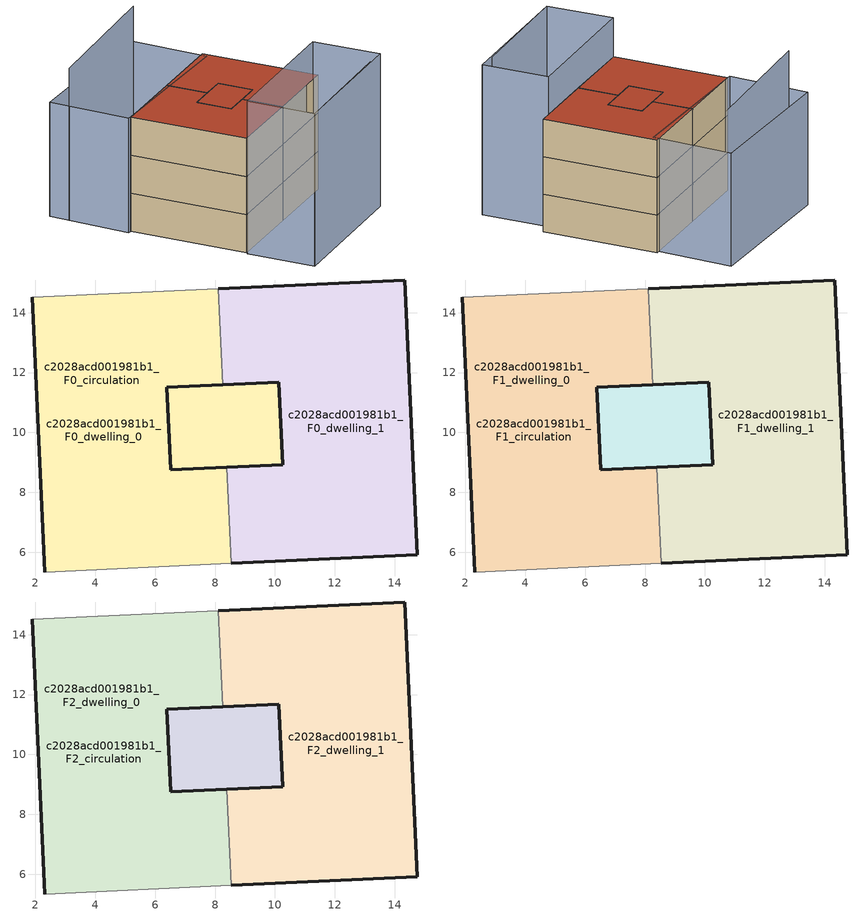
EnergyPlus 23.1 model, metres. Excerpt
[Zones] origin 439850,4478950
c2028acd001981b1_F0_dwelling_0
 floor ground (EU_floor_Construction): 8.11,14.8 8.26,11.59 7.29,11.55 6.39,11.5 6.52,8.75 8.39,8.84 8.54,5.63 2.32,5.34 1.89,14.51 z0; 10.13,11.68 10.26,8.92 6.52,8.75 6.39,11.5 7.29,11.55 z0
 wall outside (EU_wall_Construction): 1.89,14.51 2.32,5.34 / 8.39,8.84 6.52,8.75 6.39,11.5 8.26,11.59 z0:3
 wall adiabatic (EU_wall_Construction): 8.11,14.8 1.89,14.51 / 2.32,5.34 8.54,5.63 z0:3
 wall to c2028acd001981b1_F0_dwelling_1 (EU_wall_Construction): 8.54,5.63 8.39,8.84 / 8.26,11.59 8.11,14.8 z0:3
c2028acd001981b1_F0_dwelling_1
 floor ground (EU_floor_Construction): 14.33,15.09 14.76,5.92 8.54,5.63 8.39,8.84 10.26,8.92 10.13,11.68 8.26,11.59 8.11,14.8 z0
 wall outside (EU_wall_Construction): 8.26,11.59 10.13,11.68 10.26,8.92 8.39,8.84 / 8.54,5.63 14.76,5.92 14.33,15.09 8.11,14.8 z0:3
c2028acd001981b1_F0_circulation
 floor ground (EU_floor_Construction): 8.11,14.8 8.26,11.59 7.29,11.55 6.39,11.5 6.52,8.75 8.39,8.84 8.54,5.63 2.32,5.34 1.89,14.51 z0; 10.13,11.68 10.26,8.92 6.52,8.75 6.39,11.5 7.29,11.55 z0
 wall outside (EU_wall_Construction): 10.26,8.92 10.13,11.68 6.39,11.5 6.52,8.75 10.26,8.92 z0:3
c2028acd001981b1_F1_dwelling_0
 floor to c2028acd001981b1_F0_dwelling_0 (EU_floor_Construction): 8.11,14.8 8.26,11.59 7.29,11.55 6.39,11.5 6.51,9.01 6.52,8.75 8.39,8.84 8.54,5.63 2.32,5.34 1.89,14.51 z3; 10.13,11.68 10.26,8.92 6.52,8.75 6.39,11.5 7.48,11.55 z3
 wall outside (EU_wall_Construction): 1.89,14.51 2.32,5.34 / 8.39,8.84 6.52,8.75 6.39,11.5 8.26,11.59 z3:6
 wall adiabatic (EU_wall_Construction): 8.11,14.8 1.89,14.51 / 2.32,5.34 8.54,5.63 z3:6
 wall to c2028acd001981b1_F1_dwelling_1 (EU_wall_Construction): 8.54,5.63 8.39,8.84 / 8.26,11.59 8.11,14.8 z3:6
c2028acd001981b1_F1_dwelling_1
 floor to c2028acd001981b1_F0_dwelling_1 (EU_floor_Construction): 14.33,15.09 14.76,5.92 8.54,5.63 8.39,8.84 10.26,8.92 10.13,11.68 8.26,11.59 8.11,14.8 z3
 wall outside (EU_wall_Construction): 8.26,11.59 10.13,11.68 10.26,8.92 8.39,8.84 / 8.54,5.63 14.76,5.92 14.33,15.09 8.11,14.8 z3:6
c2028acd001981b1_F1_circulation
 floor to c2028acd001981b1_F0_circulation (EU_floor_Construction): 8.11,14.8 8.26,11.59 7.52,11.56 6.39,11.5 6.52,8.75 8.39,8.84 8.54,5.63 2.32,5.34 1.89,14.51 z3; 10.13,11.68 10.26,8.92 6.52,8.75 6.39,11.5 7.29,11.55 z3
 wall outside (EU_wall_Construction): 10.26,8.92 10.13,11.68 6.39,11.5 6.52,8.75 10.26,8.92 z3:6
c2028acd001981b1_F2_dwelling_0
 floor to c2028acd001981b1_F1_dwelling_0 (EU_floor_Construction): 8.11,14.8 8.26,11.59 7.29,11.55 6.39,11.5 6.51,9.01 6.52,8.75 8.39,8.84 8.54,5.63 2.32,5.34 1.89,14.51 z6; 10.13,11.68 10.26,8.92 6.52,8.75 6.39,11.5 7.48,11.55 z6
 wall outside (EU_wall_Construction): 1.89,14.51 2.32,5.34 / 8.39,8.84 6.52,8.75 6.39,11.5 8.26,11.59 z6:9
 wall adiabatic (EU_wall_Construction): 8.11,14.8 1.89,14.51 / 2.32,5.34 8.54,5.63 z6:9
 wall to c2028acd001981b1_F2_dwelling_1 (EU_wall_Construction): 8.54,5.63 8.39,8.84 / 8.26,11.59 8.11,14.8 z6:9
 roof outside (EU_roof_Construction): 10.26,8.92 10.13,11.68 7.29,11.55 6.39,11.5 6.52,8.75 z9; 8.54,5.63 8.39,8.84 6.52,8.75 6.39,11.5 7.29,11.55 8.26,11.59 8.11,14.8 1.89,14.51 2.32,5.34 z9
c2028acd001981b1_F2_dwelling_1
 floor to c2028acd001981b1_F1_dwelling_1 (EU_floor_Construction): 14.33,15.09 14.76,5.92 8.54,5.63 8.39,8.84 10.26,8.92 10.13,11.68 8.26,11.59 8.11,14.8 z6
 wall outside (EU_wall_Construction): 8.26,11.59 10.13,11.68 10.26,8.92 8.39,8.84 / 8.54,5.63 14.76,5.92 14.33,15.09 8.11,14.8 z6:9
 roof outside (EU_roof_Construction): 14.76,5.92 14.33,15.09 8.11,14.8 8.26,11.59 10.13,11.68 10.26,8.92 8.39,8.84 8.54,5.63 z9
c2028acd001981b1_F2_circulation
 floor to c2028acd001981b1_F1_circulation (EU_floor_Construction): 8.11,14.8 8.26,11.59 7.52,11.56 6.39,11.5 6.52,8.75 8.39,8.84 8.54,5.63 2.32,5.34 1.89,14.51 z6; 10.13,11.68 10.26,8.92 6.52,8.75 6.39,11.5 7.29,11.55 z6
 wall outside (EU_wall_Construction): 10.26,8.92 10.13,11.68 6.39,11.5 6.52,8.75 10.26,8.92 z6:9
 roof outside (EU_roof_Construction): 10.26,8.92 10.13,11.68 7.29,11.55 6.39,11.5 6.52,8.75 z9; 8.54,5.63 8.39,8.84 6.52,8.75 6.39,11.5 7.29,11.55 8.26,11.59 8.11,14.8 1.89,14.51 2.32,5.34 z9
shading: 13.57,20.3 1.61,19.37 / 2.43,-0.07 12.51,0.58 / 2.14,5.24 13.77,5.86 / 13.77,5.86 14.05,0.55 / 14.05,0.55 2.43,-0.07 / 2.43,-0.07 2.14,5.24 z0:12; 14,20.99 14.03,14.6 / 14.03,14.6 1.63,14.55 / 1.63,14.55 1.6,20.94 / 1.6,20.94 14,20.99 z0:9
[Building]
EU S2 Campaign: North Axis=0; Terrain=City; Solar Distribution=FullExterior
[Site:Location]
Madrid: Latitude=40.5; Longitude=-3.5; Time Zone=1; Elevation=609
[SizingPeriod:WeatherFileDays]
AnnualSizingPeriod: Begin Month=1; Begin Day of Month=1; End Month=12; End Day of Month=31; Day of Week for Start Day=Monday; Use Weather File Daylight Saving Period=No; Use Weather File Rain and Snow Indicators=No
[MATERIAL]
EU_InternalMass_Material: Roughness=MediumRough; Thickness=0.1; Conductivity=1; Density=1800; Specific Heat=900; Thermal Absorptance=0.9; Solar Absorptance=0.7; Visible Absorptance=0.7
[MATERIAL:NOMASS] Roughness=MediumRough; Thermal Absorptance=0.9; Solar Absorptance=0.7; Visible Absorptance=0.7
Name | Thermal Resistance
EU_wall_NoMass | 0.459673
EU_roof_NoMass | 0.495815
EU_floor_NoMass | 0.788942
[CONSTRUCTION]
EU_wall_Construction: EU_wall_NoMass
EU_roof_Construction: EU_roof_NoMass
EU_floor_Construction: EU_floor_NoMass
EU_InternalMass_Construction: EU_InternalMass_Material
[ZONE] Type=1; Multiplier=1; Ceiling Height=autocalculate; Floor Area=autocalculate; Part of Total Floor Area=Yes
Name | Volume
c2028acd001981b1_F0_dwelling_0; c2028acd001981b1_F0_circulation; c2028acd001981b1_F1_circulation; c2028acd001981b1_F2_circulation | 187.042
c2028acd001981b1_F1_dwelling_0; c2028acd001981b1_F2_dwelling_0 | 187.043
c2028acd001981b1_F0_dwelling_1; c2028acd001981b1_F1_dwelling_1; c2028acd001981b1_F2_dwelling_1 | 156.153
[INTERNALMASS] Construction=EU_InternalMass_Construction; Surface Area=52.0512
Name | Zone or ZoneList
c2028acd001981b1_F0_dwelling_0_EU_InternalMass | c2028acd001981b1_F0_dwelling_0
c2028acd001981b1_F0_dwelling_1_EU_InternalMass | c2028acd001981b1_F0_dwelling_1
c2028acd001981b1_F1_dwelling_0_EU_InternalMass | c2028acd001981b1_F1_dwelling_0
c2028acd001981b1_F1_dwelling_1_EU_InternalMass | c2028acd001981b1_F1_dwelling_1
c2028acd001981b1_F2_dwelling_0_EU_InternalMass | c2028acd001981b1_F2_dwelling_0
c2028acd001981b1_F2_dwelling_1_EU_InternalMass | c2028acd001981b1_F2_dwelling_1
[OTHEREQUIPMENT] Fuel Type=Electricity; Design Level Calculation Method=Watts/Area; Power per Zone Floor Area=1; Fraction Latent=0; Fraction Radiant=0; Fraction Lost=0; Carbon Dioxide Generation Rate=0; EndUse Subcategory=EU_Step8_InternalGains
Name | Zone or ZoneList or Space or SpaceList | Schedule
EU_Step8_InternalGain_c2028acd001981b1_F0_dwelling_0_f000 | c2028acd001981b1_F0_dwelling_0 | EU_Step8_GainSchedule_c2028acd001981b1_F0_dwelling_0_f000
EU_Step8_InternalGain_c2028acd001981b1_F0_dwelling_1_f000 | c2028acd001981b1_F0_dwelling_1 | EU_Step8_GainSchedule_c2028acd001981b1_F0_dwelling_1_f000
EU_Step8_InternalGain_c2028acd001981b1_F1_dwelling_0_f000 | c2028acd001981b1_F1_dwelling_0 | EU_Step8_GainSchedule_c2028acd001981b1_F1_dwelling_0_f000
EU_Step8_InternalGain_c2028acd001981b1_F1_dwelling_1_f000 | c2028acd001981b1_F1_dwelling_1 | EU_Step8_GainSchedule_c2028acd001981b1_F1_dwelling_1_f000
EU_Step8_InternalGain_c2028acd001981b1_F2_dwelling_0_f000 | c2028acd001981b1_F2_dwelling_0 | EU_Step8_GainSchedule_c2028acd001981b1_F2_dwelling_0_f000
EU_Step8_InternalGain_c2028acd001981b1_F2_dwelling_1_f000 | c2028acd001981b1_F2_dwelling_1 | EU_Step8_GainSchedule_c2028acd001981b1_F2_dwelling_1_f000
[ZONEINFILTRATION:DESIGNFLOWRATE] Schedule=EU_AlwaysOn; Design Flow Rate Calculation Method=Flow/Area; Flow Rate per Floor Area=0.0005; Constant Term Coefficient=1; Temperature Term Coefficient=0; Velocity Term Coefficient=0; Velocity Squared Term Coefficient=0
Name | Zone or ZoneList or Space or SpaceList
EU_Circulation_Infiltration_c2028acd001981b1_F0_circulation | c2028acd001981b1_F0_circulation
EU_Circulation_Infiltration_c2028acd001981b1_F1_circulation | c2028acd001981b1_F1_circulation
EU_Circulation_Infiltration_c2028acd001981b1_F2_circulation | c2028acd001981b1_F2_circulation
[ZONEVENTILATION:DESIGNFLOWRATE] Schedule=EU_AlwaysOn; Design Flow Rate Calculation Method=AirChanges/Hour; Air Changes per Hour=0.719161; Ventilation Type=Natural; Fan Pressure Rise=0; Fan Total Efficiency=1; Constant Term Coefficient=1; Temperature Term Coefficient=0; Velocity Term Coefficient=0; Velocity Squared Term Coefficient=0; Minimum Indoor Temperature=-100; Maximum Indoor Temperature=100; Delta Temperature=-100; Minimum Outdoor Temperature=-100; Maximum Outdoor Temperature=100; Maximum Wind Speed=40
Name | Zone or ZoneList or Space or SpaceList
EU_ConstantAir_c2028acd001981b1_F0_dwelling_0 | c2028acd001981b1_F0_dwelling_0
EU_ConstantAir_c2028acd001981b1_F0_dwelling_1 | c2028acd001981b1_F0_dwelling_1
EU_ConstantAir_c2028acd001981b1_F1_dwelling_0 | c2028acd001981b1_F1_dwelling_0
EU_ConstantAir_c2028acd001981b1_F1_dwelling_1 | c2028acd001981b1_F1_dwelling_1
EU_ConstantAir_c2028acd001981b1_F2_dwelling_0 | c2028acd001981b1_F2_dwelling_0
EU_ConstantAir_c2028acd001981b1_F2_dwelling_1 | c2028acd001981b1_F2_dwelling_1
[HVACTEMPLATE:THERMOSTAT] Constant Heating Setpoint=20; Constant Cooling Setpoint=50
EU_HeatOnly_c2028acd001981b1_F0_dwelling_0; EU_HeatOnly_c2028acd001981b1_F0_dwelling_1; EU_HeatOnly_c2028acd001981b1_F1_dwelling_0; EU_HeatOnly_c2028acd001981b1_F1_dwelling_1; EU_HeatOnly_c2028acd001981b1_F2_dwelling_0; EU_HeatOnly_c2028acd001981b1_F2_dwelling_1
[HVACTEMPLATE:ZONE:IDEALLOADSAIRSYSTEM] System Availability Schedule=EU_AlwaysOn; Maximum Heating Supply Air Temperature=50; Minimum Cooling Supply Air Temperature=13; Maximum Heating Supply Air Humidity Ratio=0.0156; Minimum Cooling Supply Air Humidity Ratio=0.0077; Heating Limit=NoLimit; Cooling Limit=NoLimit; Heating Availability Schedule=EU_AlwaysOn; Cooling Availability Schedule=EU_CoolingOff; Dehumidification Control Type=ConstantSensibleHeatRatio; Cooling Sensible Heat Ratio=0.7; Dehumidification Setpoint=60; Humidification Control Type=None; Humidification Setpoint=30; Outdoor Air Method=None; Outdoor Air Flow Rate per Person=0.00944; Outdoor Air Flow Rate per Zone Floor Area=0; Outdoor Air Flow Rate per Zone=0; Demand Controlled Ventilation Type=None; Outdoor Air Economizer Type=NoEconomizer; Heat Recovery Type=None; Sensible Heat Recovery Effectiveness=0.7; Latent Heat Recovery Effectiveness=0.65
Name | Template Thermostat
c2028acd001981b1_F0_dwelling_0 | EU_HeatOnly_c2028acd001981b1_F0_dwelling_0
c2028acd001981b1_F0_dwelling_1 | EU_HeatOnly_c2028acd001981b1_F0_dwelling_1
c2028acd001981b1_F1_dwelling_0 | EU_HeatOnly_c2028acd001981b1_F1_dwelling_0
c2028acd001981b1_F1_dwelling_1 | EU_HeatOnly_c2028acd001981b1_F1_dwelling_1
c2028acd001981b1_F2_dwelling_0 | EU_HeatOnly_c2028acd001981b1_F2_dwelling_0
c2028acd001981b1_F2_dwelling_1 | EU_HeatOnly_c2028acd001981b1_F2_dwelling_1
[SIZING:ZONE] Zone Cooling Design Supply Air Temperature Input Method=SupplyAirTemperature; Zone Cooling Design Supply Air Temperature=13; Zone Heating Design Supply Air Temperature Input Method=SupplyAirTemperature; Zone Heating Design Supply Air Temperature=50; Zone Cooling Design Supply Air Humidity Ratio=0.008; Zone Heating Design Supply Air Humidity Ratio=0.008; Cooling Design Air Flow Method=DesignDay; Cooling Design Air Flow Rate=0; Cooling Minimum Air Flow per Zone Floor Area=0.000762; Cooling Minimum Air Flow=0; Cooling Minimum Air Flow Fraction=0.2; Heating Design Air Flow Method=DesignDay; Heating Design Air Flow Rate=0; Heating Maximum Air Flow per Zone Floor Area=0.002032; Heating Maximum Air Flow=0.141576; Heating Maximum Air Flow Fraction=0.3; Account for Dedicated Outdoor Air System=No; Dedicated Outdoor Air System Control Strategy=NeutralSupplyAir; Dedicated Outdoor Air Low Setpoint Temperature for Design=autosize; Dedicated Outdoor Air High Setpoint Temperature for Design=autosize; Zone Load Sizing Method=Sensible Load Only No Latent Load; Zone Latent Cooling Design Supply Air Humidity Ratio Input Method=HumidityRatioDifference; Zone Cooling Design Supply Air Humidity Ratio Difference=0.005; Zone Latent Heating Design Supply Air Humidity Ratio Input Method=HumidityRatioDifference; Zone Humidification Design Supply Air Humidity Ratio Difference=0.005
c2028acd001981b1_F0_dwelling_0; c2028acd001981b1_F0_dwelling_1; c2028acd001981b1_F1_dwelling_0; c2028acd001981b1_F1_dwelling_1; c2028acd001981b1_F2_dwelling_0; c2028acd001981b1_F2_dwelling_1
[SCHEDULE:CONSTANT]
Name | Hourly Value
EU_AlwaysOn | 1
EU_CoolingOff | 0
[SCHEDULE:FILE] Column Number=1; Rows to Skip at Top=0; Number of Hours of Data=8760; Column Separator=Comma; Interpolate to Timestep=No; Minutes per Item=60; Adjust Schedule for Daylight Savings=Yes
Name | File
EU_Step8_GainSchedule_c2028acd001981b1_F0_dwelling_0_f000 | ../../schedules/c2028acd001981b1/c2028acd001981b1_F0_dwelling_0_f000_gain.csv
EU_Step8_GainSchedule_c2028acd001981b1_F0_dwelling_1_f000 | ../../schedules/c2028acd001981b1/c2028acd001981b1_F0_dwelling_1_f000_gain.csv
EU_Step8_GainSchedule_c2028acd001981b1_F1_dwelling_0_f000 | ../../schedules/c2028acd001981b1/c2028acd001981b1_F1_dwelling_0_f000_gain.csv
EU_Step8_GainSchedule_c2028acd001981b1_F1_dwelling_1_f000 | ../../schedules/c2028acd001981b1/c2028acd001981b1_F1_dwelling_1_f000_gain.csv
EU_Step8_GainSchedule_c2028acd001981b1_F2_dwelling_0_f000 | ../../schedules/c2028acd001981b1/c2028acd001981b1_F2_dwelling_0_f000_gain.csv
EU_Step8_GainSchedule_c2028acd001981b1_F2_dwelling_1_f000 | ../../schedules/c2028acd001981b1/c2028acd001981b1_F2_dwelling_1_f000_gain.csv
